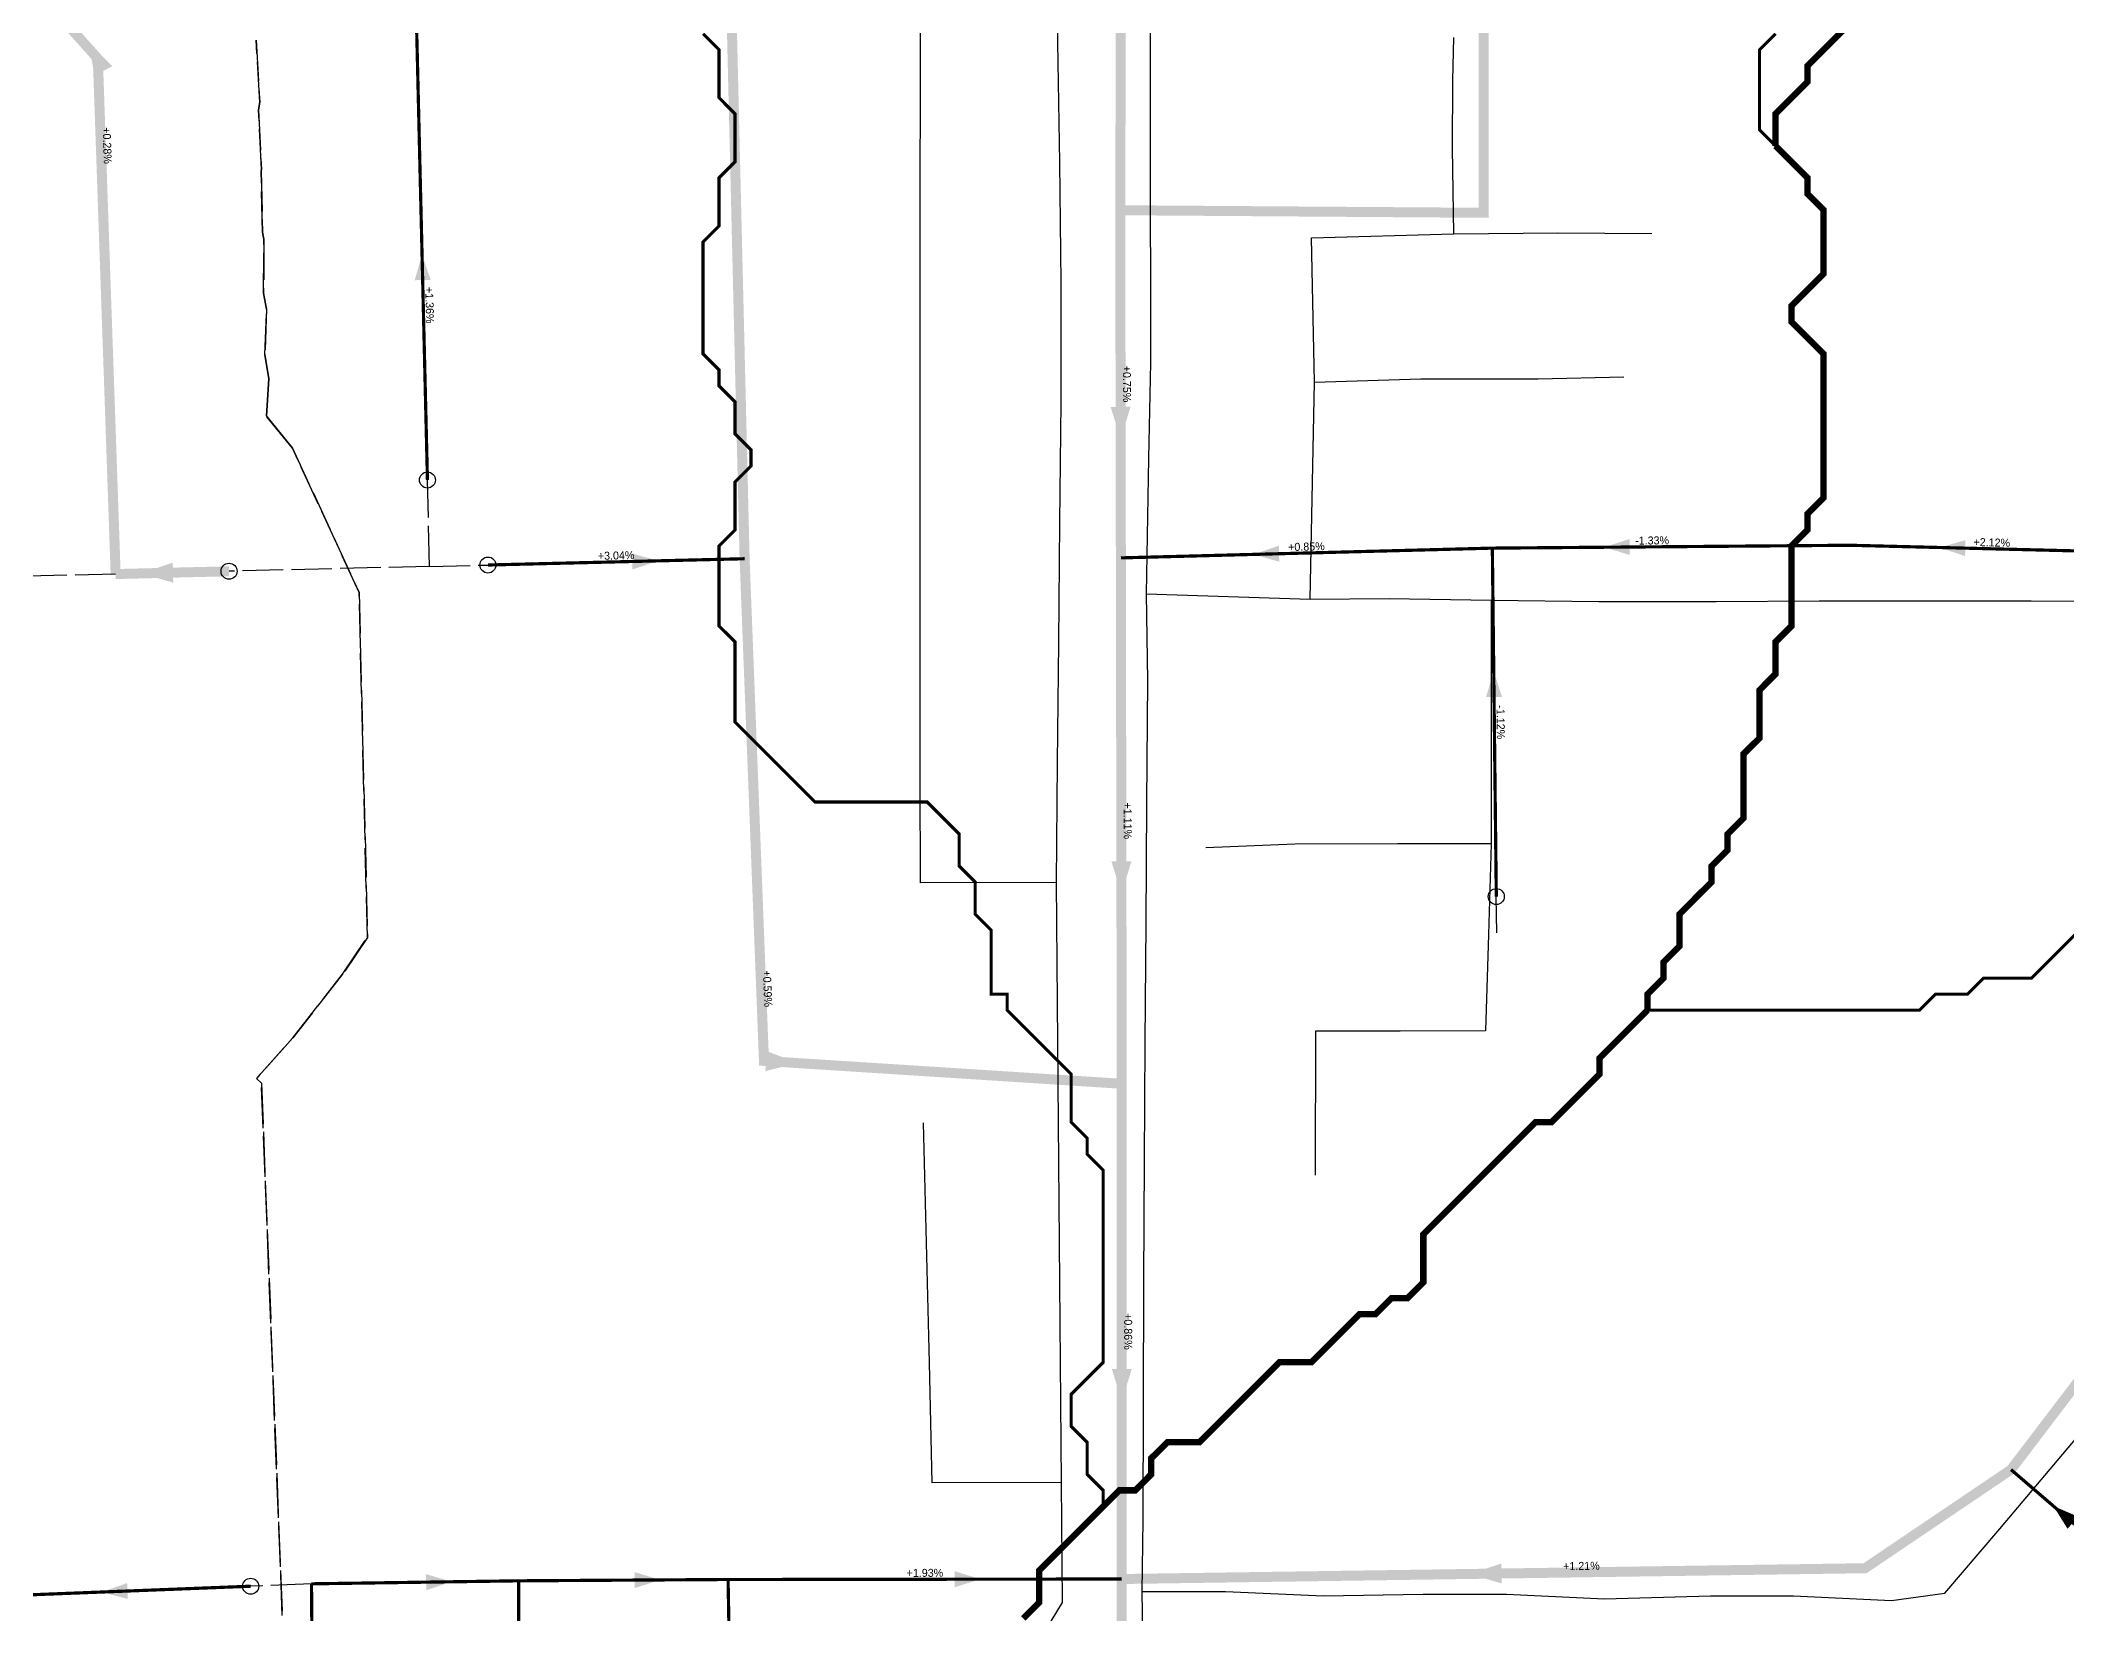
# Model space of a CAD drawing. Header units: metres. Extents: x 442821 to 452274, y 2561971 to 2571293.
# Drawn here: x 450702 to 451209, y 2568894 to 2569287 of the extents above; entities that cross this region are included whole.
import ezdxf
from ezdxf.enums import TextEntityAlignment as Align

# ---------------------------------------------------------------- set-up
doc = ezdxf.new("R2010")
doc.units = ezdxf.units.M
doc.header["$LTSCALE"] = 8
doc.linetypes.add('DASHDOT', pattern=[3.556, 2.54, -0.508, 0, -0.508])
doc.linetypes.add('DASHED', pattern=[1.524, 1.27, -0.254])
for name, color, linetype in [('A_ARROWS', 7, 'Continuous'), ('A_BRANCH', 7, 'Continuous'), ('A_BUILT_2006', 252, 'Continuous'), ('A_CATCHMENTS', 7, 'Continuous'), ('A_GRADIENT', 8, 'Continuous'), ('A_HEAD_GAP', 8, 'Continuous'), ('A_HEADS', 8, 'Continuous'), ('A_LATERAL', 7, 'Continuous'), ('A_STREAMS', 5, 'Continuous'), ('A_SUBMAIN', 7, 'Continuous')]:
    doc.layers.add(name, color=color, linetype=linetype)

msp = doc.modelspace()

# ---------------------------------------------------------------- linework, layer by layer
at = {"layer": 'A_ARROWS', "color": 3}
for points in [[(450714.45, 2569286.97), (450720.35, 2569281.02), (450715.91, 2569278.72)], [(450727.53, 2569154.21), (450735.46, 2569156.91), (450735.58, 2569151.91)], [(450717.75, 2568899.57), (450724.06, 2568901.82), (450724.22, 2568897.82)]]:
    msp.add_solid(points, dxfattribs=at)
at = {"layer": 'A_ARROWS', "color": 1}
for points in [[(450797.77, 2569233.97), (450799.92, 2569227.61), (450795.93, 2569227.52)], [(450972.38, 2569187.87), (450969.86, 2569195.86), (450974.86, 2569195.87)], [(451005.57, 2569158.97), (451011.92, 2569161.14), (451012.02, 2569157.14)], [(451093.23, 2569160.77), (451099.61, 2569162.82), (451099.64, 2569158.82)], [(451177.09, 2569160.69), (451183.54, 2569162.53), (451183.44, 2569158.53)], [(450856.72, 2569157.36), (450850.37, 2569155.2), (450850.27, 2569159.2)], [(451065.63, 2569129.7), (451067.7, 2569123.32), (451063.7, 2569123.28)], [(450972.58, 2569074.22), (450970.07, 2569082.22), (450975.07, 2569082.22)], [(450891.73, 2569031.79), (450883.58, 2569029.81), (450883.9, 2569034.8)], [(450972.67, 2568947.34), (450970.17, 2568955.34), (450975.17, 2568955.34)], [(451205.51, 2568921.06), (451211.67, 2568918.41), (451209.06, 2568915.37)], [(450805.19, 2568902.13), (450798.82, 2568900.04), (450798.77, 2568904.04)], [(450857.32, 2568902.6), (450850.93, 2568900.56), (450850.9, 2568904.56)], [(450937.3, 2568902.78), (450930.91, 2568900.77), (450930.9, 2568904.77)], [(451059.59, 2568904.08), (451067.55, 2568906.7), (451067.62, 2568901.7)]]:
    msp.add_solid(points, dxfattribs=at)
at = {"layer": 'A_BRANCH', "color": 1, "const_width": 0.8}
for points in [[(450799.12, 2569177.57), (450797.03, 2569264.9)], [(451234.98, 2569159.25), (451154.52, 2569161.26), (451145.15, 2569161.18)], [(450814.23, 2569156.32), (450878.39, 2569157.89)], [(450875.71, 2568822.35), (450874.26, 2568902.7)]]:
    msp.add_lwpolyline(points, dxfattribs=at)
at = {"layer": 'A_BRANCH', "color": 3, "const_width": 0.8}
msp.add_lwpolyline([(450754.94, 2568901.02), (450699.61, 2568898.86)], dxfattribs=at)
at = {"layer": 'A_BUILT_2006', "color": 252}
for points in [[(450979.88, 2569264.57), (450979.75, 2569325.56)], [(450956.68, 2569286.97), (450956.14, 2569316.96)], [(450922.33, 2569277.88), (450922.35, 2569307.88)], [(451055.4, 2569277.46), (451055.63, 2569288.22)], [(450957.22, 2569256.97), (450956.68, 2569286.97)], [(450922.31, 2569247.88), (450922.33, 2569277.88)], [(451055.29, 2569260.51), (451055.4, 2569277.46)], [(450979.92, 2569206.95), (450979.88, 2569264.57)], [(450957.49, 2569226.97), (450957.22, 2569256.97)], [(451055.66, 2569239.11), (451055.29, 2569260.51)], [(450922.29, 2569217.88), (450922.31, 2569247.88)], [(451020.06, 2569238.09), (451055.66, 2569239.11)], [(451020.86, 2569202.02), (451020.06, 2569238.09)], [(451055.66, 2569239.11), (451081.66, 2569239.34)], [(451081.66, 2569239.34), (451105.14, 2569239.2)], [(450957.54, 2569196.97), (450957.49, 2569226.97)], [(450922.28, 2569187.88), (450922.29, 2569217.88)], [(450979.43, 2569182.93), (450979.92, 2569206.95)], [(451019.73, 2569147.78), (451020.86, 2569202.02)], [(451020.86, 2569202.02), (451047.41, 2569202.89)], [(451047.41, 2569202.89), (451076.75, 2569202.84)], [(451076.75, 2569202.84), (451098.12, 2569203.37)], [(450957.21, 2569166.98), (450957.54, 2569196.97)], [(450922.26, 2569157.88), (450922.28, 2569187.88)], [(450978.81, 2569149.15), (450979.43, 2569182.93)], [(450956.89, 2569136.98), (450957.21, 2569166.98)], [(450922.24, 2569127.88), (450922.26, 2569157.88)], [(450979.14, 2569127.42), (450978.81, 2569149.15)], [(450978.81, 2569149.15), (451019.73, 2569147.78)], [(451019.73, 2569147.78), (451039.49, 2569147.94)], [(451039.49, 2569147.94), (451065, 2569147.5)], [(451065, 2569147.5), (451065.01, 2569121.98)], [(451065, 2569147.5), (451091.86, 2569147.21)], [(451091.86, 2569147.21), (451121.2, 2569147.16)], [(451121.2, 2569147.16), (451146.95, 2569147.33)], [(451146.95, 2569147.33), (451170.64, 2569147.39)], [(451170.64, 2569147.39), (451199.98, 2569147.34)], [(451199.98, 2569147.34), (451230.01, 2569147.21)], [(450956.57, 2569106.98), (450956.89, 2569136.98)], [(450922.23, 2569102.88), (450922.24, 2569127.88)], [(450978.92, 2569096.86), (450979.14, 2569127.42)], [(451065.01, 2569121.98), (451065.01, 2569086.63)], [(450956.35, 2569076.98), (450956.57, 2569106.98)], [(450922.38, 2569076.89), (450922.23, 2569102.88)], [(450978.72, 2569066.69), (450978.92, 2569096.86)], [(451015.88, 2569086.51), (450993.69, 2569085.6)], [(451041.66, 2569086.58), (451015.88, 2569086.51)], [(451065.01, 2569086.63), (451041.66, 2569086.58)], [(451065.01, 2569086.63), (451064.34, 2569063.91)], [(450956.35, 2569076.98), (450922.38, 2569076.89)], [(450956.59, 2569046.98), (450956.35, 2569076.98)], [(450978.53, 2569036.94), (450978.72, 2569066.69)], [(451064.34, 2569063.91), (451063.58, 2569039.83)], [(450956.84, 2569016.98), (450956.59, 2569046.98)], [(451021.08, 2569039.79), (451020.98, 2569003.79)], [(451042.23, 2569039.77), (451021.08, 2569039.79)], [(451063.58, 2569039.83), (451042.23, 2569039.77)], [(450978.34, 2569007.29), (450978.53, 2569036.94)], [(450923.86, 2568986.87), (450923.14, 2569016.86)], [(450957.09, 2568986.98), (450956.84, 2569016.98)], [(450978.19, 2568977.33), (450978.34, 2569007.29)], [(450924.58, 2568956.88), (450923.86, 2568986.87)], [(450957.34, 2568956.98), (450957.09, 2568986.98)], [(450978.06, 2568946.48), (450978.19, 2568977.33)], [(450925.3, 2568926.89), (450924.58, 2568956.88)], [(450957.59, 2568926.99), (450957.34, 2568956.98)], [(450978.04, 2568917.51), (450978.06, 2568946.48)], [(451192.1, 2568915.34), (451211.45, 2568938.27)], [(450957.59, 2568926.99), (450925.3, 2568926.89)], [(450957.84, 2568896.98), (450957.59, 2568926.99)], [(450977.79, 2568899.74), (450978.04, 2568917.51)], [(451178.36, 2568899.28), (451192.1, 2568915.34)], [(450977.79, 2568899.74), (450998.59, 2568899.74)], [(450978.44, 2568856.91), (450977.79, 2568899.74)], [(450998.59, 2568899.74), (451023.08, 2568898.62)], [(451023.08, 2568898.62), (451048.01, 2568899.02)], [(451048.01, 2568899.02), (451068.8, 2568899.02)], [(451068.8, 2568899.02), (451093.29, 2568897.89)], [(451093.29, 2568897.89), (451119.78, 2568898.61)], [(451119.78, 2568898.61), (451140.58, 2568898.61)], [(451140.58, 2568898.61), (451165.07, 2568897.48)], [(451165.07, 2568897.48), (451178.36, 2568899.28)], [(450936.24, 2568861.42), (450957.84, 2568896.98)]]:
    msp.add_lwpolyline(points, dxfattribs=at)
at = {"layer": 'A_CATCHMENTS', "color": 1, "linetype": 'DASHED'}
msp.add_lwpolyline([(450762.84, 2568893.72), (450757.63, 2569026.77), (450756.36, 2569027.97), (450765.47, 2569038.13), (450777.92, 2569053.99), (450784.13, 2569063.22), (450782.03, 2569149.42), (450765.43, 2569185.5), (450758.95, 2569193.41), (450758.91, 2569193.64), (450759.48, 2569202.83), (450758.51, 2569208.94), (450758.9, 2569220.3), (450758.16, 2569224.24), (450758.26, 2569237.76), (450757.88, 2569239.55), (450757.57, 2569254.85), (450757.63, 2569255.22), (450756.92, 2569270.14), (450757.19, 2569271.99), (450756.3, 2569287.5)], dxfattribs=at)
at = {"layer": 'A_CATCHMENTS', "color": 3, "linetype": 'DASHED'}
msp.add_lwpolyline([(450756.3, 2569287.5), (450757.19, 2569271.99), (450756.92, 2569270.14), (450757.63, 2569255.22), (450757.57, 2569254.85), (450757.88, 2569239.55), (450758.26, 2569237.76), (450758.16, 2569224.24), (450758.9, 2569220.3), (450758.51, 2569208.94), (450759.48, 2569202.83), (450758.91, 2569193.64), (450758.95, 2569193.41), (450765.43, 2569185.5), (450782.03, 2569149.42), (450784.13, 2569063.22), (450777.92, 2569053.99), (450765.47, 2569038.13), (450756.36, 2569027.97), (450757.63, 2569026.77), (450762.84, 2568893.72)], dxfattribs=at)
at = {"layer": 'A_HEAD_GAP', "color": 8, "linetype": 'DASHED'}
for points in [[(450799.64, 2569155.97), (450799.12, 2569177.57)], [(450799.64, 2569155.97), (450749.53, 2569154.75)], [(450799.64, 2569155.97), (450814.23, 2569156.32)], [(450721.19, 2569154.06), (450699.28, 2569153.53)], [(451066.38, 2569064.39), (451066.27, 2569073.44)], [(450770.14, 2568901.62), (450754.94, 2568901.02)]]:
    msp.add_lwpolyline(points, dxfattribs=at)
at = {"layer": 'A_HEADS', "color": 1}
for centre in [(450799.12, 2569177.57), (450814.23, 2569156.32), (451066.27, 2569073.44)]:
    msp.add_circle(centre, 2, dxfattribs=at)
at = {"layer": 'A_HEADS', "color": 3}
for centre in [(450749.53, 2569154.75), (450754.94, 2568901.02)]:
    msp.add_circle(centre, 2, dxfattribs=at)
at = {"layer": 'A_LATERAL', "color": 1, "linetype": 'DASHDOT', "const_width": 0.8}
for points in [[(450797.03, 2569264.9), (450795.49, 2569329.26)], [(451145.15, 2569161.18), (451065.28, 2569160.54)], [(451066.27, 2569073.44), (451065.28, 2569160.54)], [(451228.98, 2568900.88), (451194.92, 2568930.17)], [(450770.14, 2568901.62), (450821.9, 2568902.37)], [(450771.41, 2568744.9), (450770.14, 2568901.62)]]:
    msp.add_lwpolyline(points, dxfattribs=at)
at = {"layer": 'A_LATERAL', "color": 1, "const_width": 0.8}
for points in [[(451065.28, 2569160.54), (450972.43, 2569158.1)], [(450821.9, 2568902.37), (450874.26, 2568902.7)], [(450822.05, 2568794.1), (450821.9, 2568902.37)], [(450874.26, 2568902.7), (450972.67, 2568902.82)]]:
    msp.add_lwpolyline(points, dxfattribs=at)
at = {"layer": 'A_STREAMS', "color": 5}
for points, const_width in [([(451212.06, 2569313.13), (451208.06, 2569313.13), (451204.06, 2569313.13), (451200.05, 2569313.13), (451196.05, 2569309.13), (451192.05, 2569305.13), (451188.05, 2569305.13), (451184.05, 2569305.13), (451180.05, 2569305.13), (451176.05, 2569301.13), (451172.05, 2569301.13), (451168.05, 2569301.13), (451164.05, 2569297.12), (451160.05, 2569293.12), (451156.05, 2569293.12), (451152.05, 2569289.12), (451148.05, 2569285.12), (451144.05, 2569281.12), (451144.05, 2569277.12), (451140.05, 2569273.12), (451136.05, 2569269.11), (451136.05, 2569265.11), (451136.05, 2569261.11)], 1.6), ([(450868.01, 2569289.12), (450872.01, 2569285.12), (450872.01, 2569281.12), (450872.01, 2569277.12), (450872.01, 2569273.12), (450876.01, 2569269.11), (450876.01, 2569265.11), (450876.01, 2569261.11), (450876.01, 2569257.11), (450872.01, 2569253.11), (450872.01, 2569249.11), (450872.01, 2569245.11), (450872.01, 2569241.1), (450868.01, 2569237.1), (450868.01, 2569233.1), (450868.01, 2569229.1), (450868.01, 2569225.1), (450868.01, 2569221.1), (450868.01, 2569217.1), (450868.01, 2569213.1), (450868.01, 2569209.09), (450872.01, 2569205.09), (450872.01, 2569201.09), (450876.01, 2569197.09), (450876.01, 2569193.09), (450876.01, 2569189.09), (450880.01, 2569185.09), (450880.01, 2569181.08), (450876.01, 2569177.08), (450876.01, 2569173.08), (450876.01, 2569169.08), (450876.01, 2569165.08), (450872.01, 2569161.08), (450872.01, 2569157.08), (450872.01, 2569153.07), (450872.01, 2569149.07), (450872.01, 2569145.07), (450872.01, 2569141.07), (450876.01, 2569137.07), (450876.01, 2569133.07), (450876.01, 2569129.07), (450876.01, 2569125.06), (450876.01, 2569121.06), (450876.01, 2569117.06), (450880.01, 2569113.06), (450884.01, 2569109.06), (450888.01, 2569105.06), (450892.01, 2569101.06), (450896.01, 2569097.05), (450900.01, 2569097.05), (450904.01, 2569097.05), (450908.01, 2569097.05), (450912.02, 2569097.05), (450916.02, 2569097.05), (450920.02, 2569097.05), (450924.02, 2569097.05), (450928.02, 2569093.05), (450932.02, 2569089.05), (450932.02, 2569085.05), (450932.02, 2569081.05), (450936.02, 2569077.05), (450936.02, 2569073.05), (450936.02, 2569069.04), (450940.02, 2569065.04), (450940.02, 2569061.04), (450940.02, 2569057.04), (450940.02, 2569053.04), (450940.02, 2569049.04), (450944.02, 2569049.04), (450944.02, 2569045.04), (450948.02, 2569041.04), (450952.02, 2569037.03), (450956.02, 2569033.03), (450960.02, 2569029.03), (450960.02, 2569025.03), (450960.02, 2569021.03), (450960.02, 2569017.03), (450964.02, 2569013.03), (450964.02, 2569009.02), (450968.02, 2569005.02), (450968.02, 2569001.02), (450968.02, 2568997.02), (450968.02, 2568993.02), (450968.02, 2568989.02), (450968.02, 2568985.02), (450968.02, 2568981.01), (450968.02, 2568977.01), (450968.02, 2568973.01), (450968.02, 2568969.01), (450968.02, 2568965.01), (450968.02, 2568961.01), (450968.02, 2568957.01), (450964.02, 2568953), (450960.02, 2568949), (450960.02, 2568945), (450960.02, 2568941), (450964.02, 2568937), (450964.02, 2568933), (450964.02, 2568929), (450968.02, 2568924.99), (450968.02, 2568920.99)], 0.8), ([(451136.05, 2569289.12), (451132.05, 2569285.12), (451132.05, 2569281.12), (451132.05, 2569277.12), (451132.05, 2569273.12), (451132.05, 2569269.11), (451132.05, 2569265.11), (451136.05, 2569261.11)], 0.8), ([(451136.05, 2569261.11), (451140.05, 2569257.11), (451144.05, 2569253.11), (451144.05, 2569249.11), (451148.05, 2569245.11), (451148.05, 2569241.1), (451148.05, 2569237.1), (451148.05, 2569233.1), (451148.05, 2569229.1), (451144.05, 2569225.1), (451140.05, 2569221.1), (451140.05, 2569217.1), (451144.05, 2569213.1), (451148.05, 2569209.09), (451148.05, 2569205.09), (451148.05, 2569201.09), (451148.05, 2569197.09), (451148.05, 2569193.09), (451148.05, 2569189.09), (451148.05, 2569185.09), (451148.05, 2569181.08), (451148.05, 2569177.08), (451148.05, 2569173.08), (451144.05, 2569169.08), (451144.05, 2569165.08), (451140.05, 2569161.08), (451140.05, 2569157.08), (451140.05, 2569153.07), (451140.05, 2569149.07), (451140.05, 2569145.07), (451140.05, 2569141.07), (451136.05, 2569137.07), (451136.05, 2569133.07), (451136.05, 2569129.07), (451132.05, 2569125.06), (451132.05, 2569121.06), (451132.05, 2569117.06), (451132.05, 2569113.06), (451128.04, 2569109.06), (451128.04, 2569105.06), (451128.04, 2569101.06), (451128.04, 2569097.05), (451128.04, 2569093.05), (451124.04, 2569089.05), (451124.04, 2569085.05), (451120.04, 2569081.05), (451120.04, 2569077.05), (451116.04, 2569073.05), (451112.04, 2569069.04), (451112.04, 2569065.04), (451112.04, 2569061.04), (451108.04, 2569057.04), (451108.04, 2569053.04), (451104.04, 2569049.04), (451104.04, 2569045.04)], 1.6), ([(451212.06, 2569065.04), (451208.06, 2569061.04), (451204.06, 2569057.04), (451200.05, 2569053.04), (451196.05, 2569053.04), (451192.05, 2569053.04), (451188.05, 2569053.04), (451184.05, 2569049.04), (451180.05, 2569049.04), (451176.05, 2569049.04), (451172.05, 2569045.04), (451168.05, 2569045.04), (451164.05, 2569045.04), (451160.05, 2569045.04), (451156.05, 2569045.04), (451152.05, 2569045.04), (451148.05, 2569045.04), (451144.05, 2569045.04), (451140.05, 2569045.04), (451136.05, 2569045.04), (451132.05, 2569045.04), (451128.04, 2569045.04), (451124.04, 2569045.04), (451120.04, 2569045.04), (451116.04, 2569045.04), (451112.04, 2569045.04), (451108.04, 2569045.04), (451104.04, 2569045.04)], 0.8), ([(451104.04, 2569045.04), (451100.04, 2569041.04), (451096.04, 2569037.03), (451092.04, 2569033.03), (451092.04, 2569029.03), (451088.04, 2569025.03), (451084.04, 2569021.03), (451080.04, 2569017.03), (451076.04, 2569017.03), (451072.04, 2569013.03), (451068.04, 2569009.02), (451064.04, 2569005.02), (451060.04, 2569001.02), (451056.04, 2568997.02), (451052.03, 2568993.02), (451048.03, 2568989.02), (451048.03, 2568985.02), (451048.03, 2568981.01), (451048.03, 2568977.01), (451044.03, 2568973.01), (451040.03, 2568973.01), (451036.03, 2568969.01), (451032.03, 2568969.01), (451028.03, 2568965.01), (451024.03, 2568961.01), (451020.03, 2568957.01), (451016.03, 2568957.01), (451012.03, 2568957.01), (451008.03, 2568953), (451004.03, 2568949), (451000.03, 2568945), (450996.03, 2568941), (450992.03, 2568937), (450988.03, 2568937), (450984.03, 2568937), (450980.02, 2568933), (450980.02, 2568929), (450976.02, 2568924.99), (450972.02, 2568924.99), (450968.02, 2568920.99)], 1.6), ([(450968.02, 2568920.99), (450964.02, 2568916.99), (450960.02, 2568912.99), (450956.02, 2568908.99), (450952.02, 2568904.99), (450952.02, 2568900.99), (450952.02, 2568896.98), (450948.02, 2568892.98)], 1.6)]:
    msp.add_lwpolyline(points, dxfattribs=dict(at, const_width=const_width))
at = {"layer": 'A_SUBMAIN', "color": 1, "const_width": 2.5}
for points in [[(450761.43, 2569560.32), (450871.65, 2569438.98), (450878.39, 2569157.89)], [(451008.06, 2569524.87), (451062.93, 2569453.04), (451063.02, 2569348.71), (451063.11, 2569244.37), (450972.28, 2569245.01)], [(450943.35, 2569464.79), (450970.53, 2569429.43), (450972.72, 2569398.1), (450972.28, 2569245.01)], [(450972.28, 2569245.01), (450972.43, 2569158.1)], [(450878.39, 2569157.89), (450883.23, 2569032.34), (450972.66, 2569026.63)], [(450972.43, 2569158.1), (450972.66, 2569026.63)], [(450972.66, 2569026.63), (450972.67, 2568902.82)], [(451242.15, 2568992.24), (451194.92, 2568930.17)], [(451194.92, 2568930.17), (451158.44, 2568905.52), (450972.67, 2568902.82)], [(450972.67, 2568902.82), (450972.25, 2568749.02)]]:
    msp.add_lwpolyline(points, dxfattribs=at)
at = {"layer": 'A_SUBMAIN', "color": 3, "linetype": 'DASHED', "const_width": 2.5}
msp.add_lwpolyline([(450721.19, 2569154.06), (450716.74, 2569282.9), (450659.88, 2569346.54)], dxfattribs=at)
at = {"layer": 'A_SUBMAIN', "color": 3, "const_width": 2.5}
msp.add_lwpolyline([(450749.53, 2569154.75), (450721.19, 2569154.06)], dxfattribs=at)

# ---------------------------------------------------------------- texts
at = {"layer": 'A_GRADIENT', "color": 3}
msp.add_text('+0.28%', height=2, rotation=271.9768, dxfattribs=at).set_placement((450717.49, 2569261.12), align=Align.BOTTOM_CENTER)
at = {"layer": 'A_GRADIENT', "color": 1}
for s, rotation, p in [('+1.36%', 271.3725, (450798.08, 2569221.23)), ('+0.75%', -89.8978, (450972.35, 2569201.56)), ('+0.85%', 1.5065, (451018.85, 2569159.32)), ('-1.33%', 0.4563, (451105.22, 2569160.86)), ('+2.12%', 358.5693, (451190.07, 2569160.37)), ('+3.04%', 1.3943, (450846.31, 2569157.1)), ('-1.12%', 270.656, (451065.77, 2569116.99)), ('+1.11%', -89.8983, (450972.55, 2569092.37)), ('+0.59%', -87.7892, (450882.54, 2569050.34)), ('+0.86%', -89.9989, (450972.66, 2568964.72)), ('+1.93%', 0.0665, (450923.46, 2568902.76)), ('+1.21%', 0.8328, (451087.56, 2568904.49))]:
    msp.add_text(s, height=2, rotation=rotation, dxfattribs=at).set_placement(p, align=Align.BOTTOM_CENTER)

doc.saveas('drawing.dxf')
